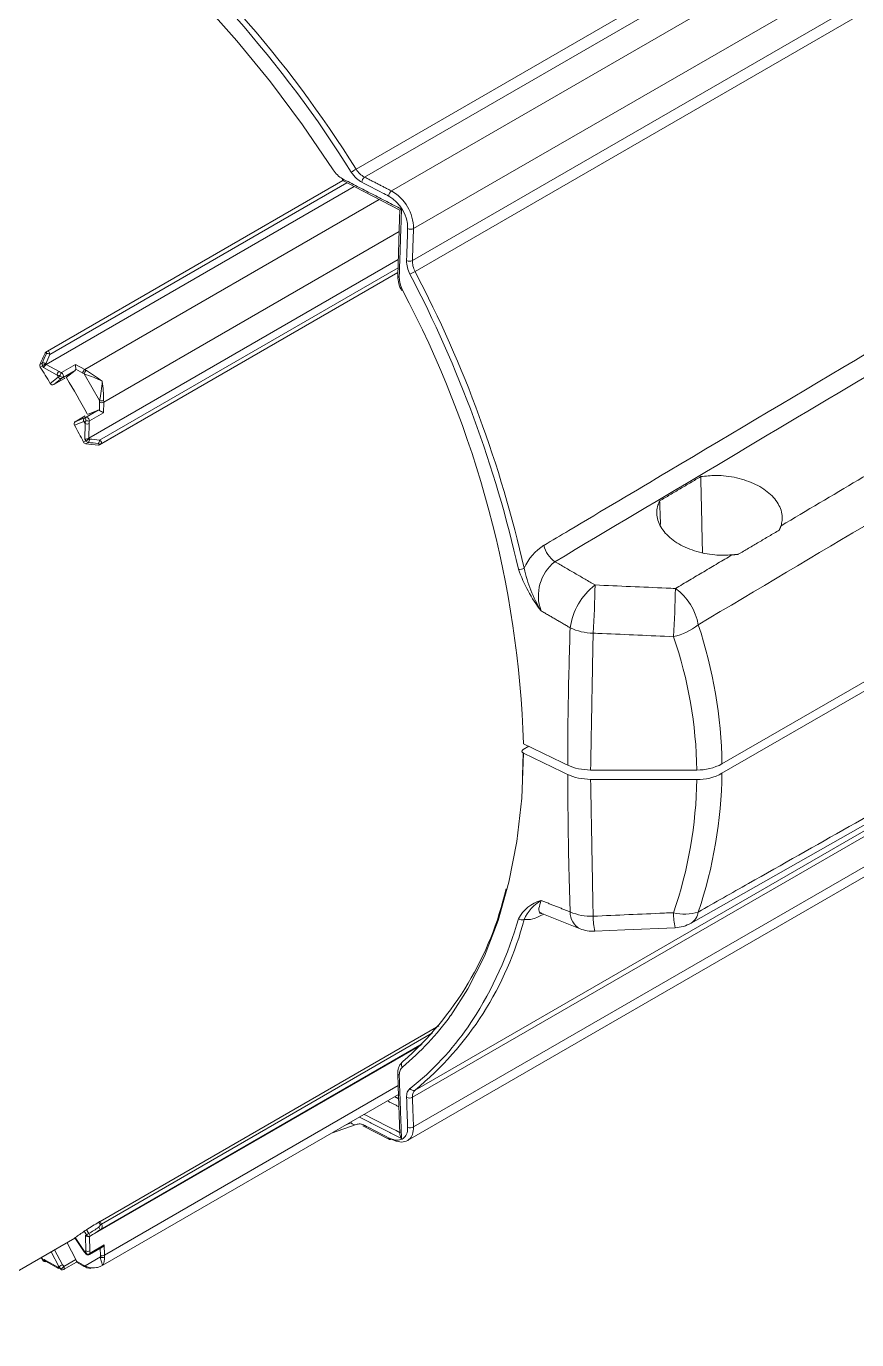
# Model space of a CAD drawing. Extents: x 8 to 113, y 2 to 87.
# Drawn here: x 74.136 to 77.047, y 62.248 to 66.851 of the extents above; entities that cross this region are included whole.
import ezdxf

# ---------------------------------------------------------------- set-up
doc = ezdxf.new("R2010")
doc.units = 0
doc.header["$MEASUREMENT"] = 0
doc.layers.add('OBJECT', color=7, linetype='CONTINUOUS')

msp = doc.modelspace()

# ---------------------------------------------------------------- linework, layer by layer
at = {"layer": 'OBJECT', "linetype": 'Continuous', "lineweight": 15}
for p, q in [((75.2921, 66.3503), (78.0632, 67.9501)), ((78.0918, 67.9213), (75.3218, 66.3223)), ((75.4162, 66.2739), (78.2834, 67.9291)), ((78.3633, 67.7988), (75.4933, 66.142)), ((75.4895, 66.0298), (78.2595, 67.6289)), ((78.27, 67.5909), (75.4989, 65.9911)), ((75.2855, 66.2891), (74.206, 65.6659)), ((74.21, 65.7122), (75.2458, 66.3102)), ((75.26, 66.3023), (74.2187, 65.7011)), ((74.3408, 65.6479), (75.3734, 66.244)), ((79.8867, 66.1776), (76.5747, 64.2656)), ((75.4432, 66.1313), (74.4072, 65.5332)), ((76.5747, 64.233), (79.8867, 66.1449)), ((75.4401, 66.0334), (74.3555, 65.4073)), ((75.4386, 65.9885), (74.3921, 65.3844)), ((74.3924, 65.4007), (75.4392, 66.005)), ((75.4386, 65.9885), (74.3976, 65.3876)), ((74.2071, 65.709), (74.2016, 65.7058)), ((74.2044, 65.709), (74.21, 65.7122)), ((74.2062, 65.7031), (74.2071, 65.709)), ((74.1838, 65.6658), (74.1917, 65.6706)), ((74.1926, 65.6611), (74.1849, 65.6565)), ((74.1963, 65.6552), (74.1926, 65.6611)), ((74.2437, 65.6286), (74.1963, 65.6552)), ((74.2059, 65.6659), (74.2043, 65.6685)), ((74.206, 65.6659), (74.2506, 65.6408)), ((74.2592, 65.6371), (74.3089, 65.6659)), ((74.3073, 65.6452), (74.2646, 65.6206)), ((74.2759, 65.6202), (74.3073, 65.6452)), ((74.3089, 65.6659), (74.3408, 65.6479)), ((74.3338, 65.6357), (74.309, 65.6497)), ((74.2199, 65.5995), (74.2477, 65.6216)), ((74.2601, 65.6173), (74.2322, 65.595)), ((74.2322, 65.595), (74.2676, 65.6155)), ((74.2477, 65.6216), (74.2437, 65.6286)), ((74.339, 65.6326), (74.393, 65.5392)), ((74.3454, 65.4807), (74.3881, 65.5054)), ((74.3508, 65.4906), (74.3881, 65.5054)), ((74.3928, 65.5047), (74.3931, 65.5332)), ((74.4072, 65.5332), (74.4068, 65.4965)), ((74.3379, 65.4656), (74.3049, 65.4525)), ((74.3426, 65.4858), (74.3071, 65.4653)), ((74.3071, 65.4653), (74.3403, 65.4785)), ((74.3419, 65.4586), (74.3379, 65.4656)), ((74.3414, 65.4042), (74.3419, 65.4586)), ((74.356, 65.4586), (74.3555, 65.4073)), ((74.4068, 65.4965), (74.3571, 65.4678)), ((74.3368, 65.3937), (74.3446, 65.3981)), ((74.3446, 65.3981), (74.3414, 65.4042)), ((74.3524, 65.3926), (74.3444, 65.3881)), ((74.3569, 65.4045), (74.3554, 65.4073)), ((74.3934, 65.3867), (74.3879, 65.3889)), ((74.3879, 65.3835), (74.3934, 65.3867)), ((74.3976, 65.3876), (74.3921, 65.3844)), ((75.4989, 63.1229), (78.27, 64.7227)), ((78.2595, 64.6967), (75.4895, 63.0977)), ((75.4723, 62.9461), (78.3959, 64.6339)), ((75.4933, 62.9936), (78.3633, 64.6504)), ((75.8779, 64.3165), (75.8971, 64.3276)), ((75.8755, 64.2236), (75.8778, 64.3045)), ((76.1142, 64.2445), (76.4863, 64.2445)), ((76.1142, 64.2118), (76.4863, 64.2118)), ((75.8545, 63.7008), (75.8613, 63.7233)), ((75.9427, 63.7412), (76.077, 63.6881)), ((75.5819, 63.3483), (74.3945, 62.6628)), ((74.4, 62.6532), (75.5599, 63.3229)), ((75.5199, 63.2807), (74.3579, 62.6098)), ((75.5242, 63.2849), (74.3948, 62.6329)), ((74.4098, 62.5438), (75.4396, 63.1383)), ((74.4045, 62.509), (75.4408, 63.1072)), ((75.2921, 63.0025), (75.2055, 62.9714)), ((75.2573, 63.0013), (75.2752, 63.0085)), ((75.3155, 62.9976), (75.3151, 62.9978)), ((75.3152, 62.998), (75.4094, 62.9496)), ((74.3958, 62.6508), (74.3903, 62.6603)), ((74.3903, 62.6419), (74.3958, 62.6508)), ((74.3945, 62.6628), (74.4, 62.6532)), ((73.6899, 62.2479), (74.3066, 62.6039)), ((74.3059, 62.605), (74.339, 62.5554)), ((74.3074, 62.6061), (74.3404, 62.5567)), ((74.347, 62.6151), (74.3392, 62.6281)), ((74.3438, 62.6128), (74.347, 62.6151)), ((74.3444, 62.559), (74.3438, 62.6128)), ((74.3468, 62.6331), (74.3548, 62.6198)), ((74.3578, 62.6098), (74.3593, 62.6109)), ((74.3579, 62.6098), (74.3585, 62.5592)), ((74.2353, 62.5627), (74.2628, 62.5109)), ((74.279, 62.588), (74.31, 62.5296)), ((74.3404, 62.5567), (74.3444, 62.559)), ((74.3575, 62.5467), (74.4023, 62.5726)), ((74.3596, 62.5513), (74.4093, 62.58)), ((74.3957, 62.5436), (74.3954, 62.5686)), ((74.4093, 62.58), (74.4098, 62.5438)), ((74.1882, 62.5356), (74.1937, 62.5263)), ((74.1898, 62.5365), (74.1953, 62.5272)), ((74.1953, 62.5272), (74.199, 62.5288)), ((74.199, 62.5288), (74.2464, 62.5022)), ((74.203, 62.5233), (74.2484, 62.4977)), ((74.2504, 62.5045), (74.2232, 62.5558)), ((74.2669, 62.4941), (74.3117, 62.52)), ((74.2673, 62.5049), (74.31, 62.5296)), ((74.3117, 62.5233), (74.3365, 62.5093)), ((74.3117, 62.52), (74.3386, 62.5049)), ((74.3955, 62.5379), (74.3417, 62.5067)), ((74.2464, 62.5022), (74.2504, 62.5045))]:
    msp.add_line(p, q, dxfattribs=at)
at = {"layer": 'OBJECT', "linetype": 'Continuous', "lineweight": 15, "flags": 128}
for points in [[(73.1523, 67.7754), (73.1837, 67.7763), (73.306, 67.7718), (73.4321, 67.7547), (73.5614, 67.7249), (73.6932, 67.6827), (73.8268, 67.6283), (73.9614, 67.5619), (74.0965, 67.484), (74.2311, 67.3949), (74.3647, 67.2951), (74.4965, 67.1851), (74.6258, 67.0656), (74.7519, 66.9371), (74.8742, 66.8004), (74.992, 66.6561), (75.1046, 66.5051), (75.2116, 66.3482)], [(75.2474, 66.3088), (75.2901, 66.2867), (75.4458, 66.2068)], [(75.4458, 66.2069), (75.4447, 66.1775), (75.4382, 65.9768)], [(74.2592, 65.6371), (74.2611, 65.6357), (74.263, 65.6337), (74.2645, 65.6313), (74.2656, 65.6287), (74.2661, 65.6262), (74.2662, 65.6239), (74.2656, 65.622), (74.2646, 65.6206)], [(76.4664, 63.7079), (77.104, 64.069), (79.7757, 65.5829)], [(74.3454, 65.4807), (74.3471, 65.481), (74.3491, 65.4805), (74.3511, 65.4793), (74.353, 65.4775), (74.3546, 65.4753), (74.3559, 65.4728), (74.3568, 65.4702), (74.3571, 65.4678)], [(75.8789, 64.3038), (75.8725, 64.1455), (75.8555, 63.9943), (75.8279, 63.8512), (75.79, 63.7169), (75.7419, 63.5923), (75.684, 63.478), (75.6236, 63.3844)], [(75.9352, 63.743), (75.9388, 63.7425), (75.9425, 63.7406)], [(76.1284, 63.6794), (76.2342, 63.684), (76.4103, 63.6918)], [(75.4382, 63.1815), (75.4397, 63.1366), (75.4458, 62.9683)], [(74.3958, 62.6508), (74.3964, 62.6511), (74.3969, 62.6515), (74.3975, 62.6518), (74.398, 62.6521), (74.3985, 62.6524), (74.399, 62.6527), (74.3995, 62.653), (74.4, 62.6532)], [(74.339, 62.5554), (74.3406, 62.5532), (74.3463, 62.5475)], [(74.2673, 62.5049), (74.2683, 62.5024), (74.2689, 62.4998), (74.2689, 62.4975), (74.2683, 62.4956), (74.2672, 62.4943), (74.2669, 62.4941)], [(74.3386, 62.5049), (74.3401, 62.5041), (74.3445, 62.5019)], [(74.3447, 62.5022), (74.3484, 62.5003), (74.3626, 62.4978)]]:
    msp.add_lwpolyline(points, dxfattribs=at)
at = {"layer": 'OBJECT', "linetype": 'Continuous', "lineweight": 15}
for centre, radius, start, end in [((71.7934, 64.1623), 4.1064, 32.0168, 50.8709), ((71.7925, 64.1622), 4.1273, 32.0168, 50.8709), ((75.3939, 66.1745), 0.2031, 120.0733, 125.7475), ((75.3565, 66.3889), 0.0751, 210.8567, 242.5023), ((75.252, 66.3151), 0.00779, 169.7422, 233.9462), ((75.3363, 66.3025), 0.0245, 126.2212, 175.6617), ((75.4307, 66.2541), 0.0245, 126.3486, 175.7475), ((75.343, 66.1426), 0.1298, 359.813, 60.8445), ((75.3409, 66.1414), 0.1524, 0.2424, 60.4043), ((75.4832, 66.1649), 0.025, 245.3095, 293.8071), ((75.4794, 66.0526), 0.0249, 245.3997, 293.9471), ((75.4457, 65.9777), 0.00761, 186.8925, 251.4104), ((75.5267, 65.9712), 0.0879, 177.751, 211.1075), ((75.4026, 66.1584), 0.1929, 293.9424, 299.9169), ((71.719, 64.0115), 4.2468, 12.7396, 27.6464), ((71.7178, 64.0105), 4.2684, 12.7396, 27.6464), ((75.4512, 65.932), 0.00643, 269.1028, 301.9888), ((72.2281, 64.2139), 3.6528, 1.9223, 27.9601), ((74.2106, 65.6906), 0.0133, 52.5489, 109.4397), ((74.2135, 65.7061), 0.00705, 120.4441, 155.8949), ((74.1933, 65.6622), 0.0102, 158.9537, 214.0366), ((74.2015, 65.6667), 0.0105, 158.4645, 212.22), ((74.1961, 65.6579), 0.0134, 52.3162, 109.1185), ((74.2865, 65.5266), 0.164, 120.076, 124.9115), ((74.2186, 65.6447), 0.0247, 120.803, 154.7141), ((74.2592, 65.6278), 0.0155, 123.374, 177.1071), ((74.2722, 65.6796), 0.0445, 240.9312, 252.8922), ((74.3035, 65.6493), 0.00552, 313.1806, 4.352), ((72.3651, 65.6465), 1.9439, 0.0936, 0.5703), ((74.3494, 65.6349), 0.0155, 123.374, 177.1071), ((74.3557, 65.6302), 0.0169, 122.7407, 171.8816), ((74.2949, 65.5667), 0.0933, 56.3982, 60.554), ((74.0376, 65.1315), 0.5988, 52.5221, 58.9317), ((74.2285, 65.6039), 0.00957, 207.008, 292.7051), ((74.2594, 65.6778), 0.0517, 252.2265, 264.6081), ((74.3885, 65.4244), 0.2423, 123.5385, 125.5168), ((74.2563, 65.6262), 0.00975, 208.3473, 293.075), ((74.2758, 65.6237), 0.0213, 141.1276, 173.0275), ((74.2635, 65.6304), 0.00983, 204.2733, 276.0537), ((74.3279, 65.5311), 0.1096, 125.2714, 128.198), ((74.273, 65.6087), 0.00868, 100.8988, 128.6986), ((70.671, 63.4497), 4.2079, 29.0431, 31.0285), ((74.293, 65.5632), 0.0833, 56.4571, 60.6186), ((74.2192, 65.2519), 0.3991, 62.7466, 72.5255), ((74.0069, 65.6248), 0.3954, 347.5007, 357.3716), ((73.9483, 65.5387), 0.4587, 0.1573, 8.5293), ((74.3897, 65.5001), 0.0055, 55.7413, 107.026), ((73.5741, 64.0866), 1.6375, 59.4332, 59.9994), ((74.3992, 65.555), 0.0169, 248.2464, 297.2677), ((74.3096, 65.5339), 0.0835, 359.483, 3.6361), ((74.4002, 65.5471), 0.0156, 243.014, 296.6353), ((74.3136, 65.5339), 0.0936, 359.5476, 3.695), ((74.3125, 65.4578), 0.00926, 125.541, 214.8231), ((74.3461, 65.4707), 0.00974, 126.9183, 211.7394), ((74.2329, 65.694), 0.2514, 294.678, 296.5848), ((74.2982, 65.5826), 0.1123, 291.9955, 294.8519), ((74.3924, 65.4478), 0.0517, 155.5004, 167.9018), ((74.349, 65.4725), 0.0156, 243.014, 296.6353), ((74.3534, 65.475), 0.0098, 143.8973, 215.8393), ((74.3538, 65.489), 0.0214, 247.0761, 278.8635), ((74.4004, 65.4579), 0.0445, 167.2041, 179.172), ((74.3459, 65.3981), 0.0102, 205.8735, 261.2399), ((74.3433, 65.4289), 0.0248, 265.441, 299.2016), ((74.272, 65.552), 0.1702, 295.2582, 299.919), ((74.354, 65.403), 0.0106, 207.8584, 261.5625), ((74.3436, 65.4027), 0.0134, 311.0508, 7.7112), ((74.3792, 65.399), 0.0133, 310.7296, 7.479), ((74.3942, 65.3937), 0.00706, 264.1194, 299.5448), ((76.0476, 64.8778), 0.1822, 122.1921, 156.0124), ((76.0477, 65.0557), 0.1001, 193.7651, 234.1468), ((75.8652, 64.9807), 0.033, 263.1174, 298.8033), ((76.3439, 65.0493), 0.4729, 191.8954, 211.4843), ((76.0824, 64.8553), 0.1514, 128.0355, 200.5134), ((76.3456, 65.1173), 0.5131, 199.2712, 217.8759), ((76.27, 64.711), 0.2298, 127.6431, 171.9863), ((72.8332, 64.9392), 3.2968, 356.2603, 359.1966), ((73.1151, 64.9269), 3.2967, 356.2602, 359.1966), ((76.2938, 64.7177), 0.201, 10.2876, 54.1411), ((76.1249, 64.914), 0.1898, 244.235, 269.3998), ((76.3606, 64.9145), 0.2074, 282.3085, 309.1437), ((74.979, 64.2448), 1.5958, 0.7477, 18.5934), ((74.9886, 64.2241), 1.4979, 0.7798, 19.0024), ((76.4882, 64.4319), 0.1874, 269.4164, 297.4794), ((76.4919, 64.3836), 0.1719, 268.1192, 298.7766), ((74.997, 64.2527), 1.5778, 341.3014, 359.2828), ((74.9886, 64.2322), 1.4979, 340.9976, 359.2202), ((74.7016, 64.0845), 1.1452, 311.2268, 347.065), ((75.976, 63.6625), 0.1298, 105.8148, 152.0709), ((76.016, 63.6601), 0.148, 120.6502, 155.736), ((74.7693, 64.0105), 1.1489, 309.4209, 345.4028), ((75.8731, 63.7379), 0.0187, 230.9106, 295.4047), ((76.1159, 63.9166), 0.1846, 246.5529, 272.1982), ((76.108, 63.7458), 0.0655, 178.7485, 241.7788), ((76.3799, 63.7322), 0.2569, 180.0188, 191.8605), ((76.4441, 63.8917), 0.1524, 255.0451, 288.1262), ((76.6617, 63.7446), 0.2569, 180.0188, 191.8606), ((76.4048, 63.8167), 0.125, 272.5143, 299.5299), ((76.4373, 63.7543), 0.0548, 302.1654, 352.2706), ((74.6162, 64.0729), 1.2929, 325.8038, 343.2769), ((76.123, 63.8043), 0.125, 248.4109, 272.5142), ((74.8393, 63.9479), 0.9657, 309.5795, 324.3035), ((74.8733, 63.9044), 0.9857, 308.0629, 325.5061), ((75.4864, 63.1865), 0.0476, 129.3443, 182.3255), ((75.4642, 63.2127), 0.0132, 126.7589, 223.4981), ((75.4443, 63.1817), 0.00612, 152.3238, 181.5324), ((75.4465, 63.1825), 0.00834, 186.9675, 247.813), ((75.493, 63.136), 0.0143, 212.2932, 294.1231), ((75.4784, 63.1166), 0.0219, 244.5348, 300.3365), ((75.2867, 63.0142), 0.0129, 206.188, 294.5612), ((75.4822, 63.0124), 0.0219, 244.4794, 300.472), ((75.4129, 62.9552), 0.00671, 176.2012, 238.2074), ((75.4118, 62.956), 0.00696, 250.0089, 309.0717), ((75.4769, 62.9707), 0.0313, 184.5599, 214.4803), ((74.3866, 62.6459), 0.0153, 302.473, 28.7539), ((74.4201, 62.5136), 0.1403, 121.5472, 125.2613), ((74.3529, 62.6214), 0.0125, 223.2132, 293.031), ((70.7085, 68.642), 7.04, 301.1203, 301.19422), ((74.3555, 62.6197), 0.00956, 208.1856, 293.7172), ((74.3296, 62.6016), 0.0311, 17.4816, 35.9856), ((74.3648, 62.6233), 0.0315, 17.8817, 36.1212), ((74.3416, 62.5541), 0.00289, 115.7701, 153.7311), ((74.3711, 62.5764), 0.0365, 212.7298, 230.6231), ((74.3513, 62.5727), 0.0152, 243.2064, 298.0869), ((74.3806, 62.5648), 0.0366, 189.1094, 206.9739), ((74.3871, 62.5592), 0.0287, 179.9703, 196.0344), ((74.3922, 62.5891), 0.0194, 301.3739, 331.996), ((74.1885, 62.5383), 0.013, 293.3381, 301.4201), ((74.2023, 62.5314), 0.01, 210.5162, 288.2314), ((74.2037, 62.5309), 0.00916, 204.1924, 280.803), ((74.2073, 62.5308), 0.00857, 193.2821, 239.8914), ((74.2117, 62.5952), 0.0986, 293.1229, 301.2251), ((74.2835, 62.5218), 0.0234, 207.792, 226.1699), ((74.2979, 62.5229), 0.0138, 1.8715, 29.1272), ((74.2129, 62.5223), 0.0988, 358.6861, 0.6008), ((74.3465, 62.5494), 0.00189, 265.0588, 321.628), ((74.3525, 62.5553), 0.01, 231.559, 299.9973), ((74.3508, 62.561), 0.0131, 257.3786, 311.9692), ((74.3547, 62.5507), 0.00496, 305.1768, 6.212), ((74.3231, 62.5427), 0.0726, 356.1928, 0.7159), ((74.403, 62.55), 0.0142, 238.3136, 297.3621), ((74.4026, 62.5573), 0.0152, 243.2064, 298.0869), ((74.3645, 62.5307), 0.0455, 331.5957, 8.4464), ((74.3283, 62.5429), 0.0815, 356.1327, 0.6497), ((74.251, 62.5016), 0.00472, 173.3017, 236.5208), ((74.2779, 62.5427), 0.0513, 232.049, 246.2987), ((74.2813, 62.5215), 0.0353, 208.7801, 227.0791), ((74.2441, 62.5199), 0.0276, 298.5329, 327.1098), ((74.2602, 62.4958), 0.00288, 183.0927, 243.7477), ((74.2619, 62.5028), 0.01, 252.7037, 299.9973), ((74.3734, 62.5749), 0.0752, 240.6128, 245.0311), ((74.3415, 62.5089), 0.00495, 174.9576, 234.9159), ((74.3711, 62.5641), 0.0645, 242.9331, 301.3205), ((74.3472, 62.5066), 0.00548, 179.2508, 240.9108), ((74.3676, 62.5721), 0.0731, 267.9781, 300.4061)]:
    msp.add_arc(centre, radius, start, end, dxfattribs=at)
for centre, major_axis, ratio, start_param, end_param in [((72.7964, 64.6765), (2.1234, 4.0604), 0.17835, 5.05043, 5.060553), ((72.8027, 64.6902), (2.1359, 4.0842), 0.17835, 5.04674, 5.054918), ((72.8106, 64.6847), (2.1327, 4.0932), 0.17924, 5.047174, 5.055352), ((74.2113, 65.6957), (0.0007, 0.0171), 0.444171, 5.055311, 6.558673), ((72.958, 64.7698), (-1.2748, 2.2085), 0.591633, 4.746783, 4.773028), ((72.958, 64.7698), (-1.2748, 2.2085), 0.591633, 4.653938, 4.680183), ((72.7964, 64.6765), (4.5799, -0.1894), 0.179156, 1.223319, 1.233442), ((72.8114, 64.6752), (4.6069, -0.1906), 0.179156, 1.228954, 1.237132), ((72.8106, 64.6847), (4.6131, -0.1978), 0.180047, 1.228523, 1.236701), ((74.384, 65.397), (0.0152, -0.0079), 0.44484, 6.00917, 7.512532), ((72.7964, 64.6765), (4.3969, 2.5413), 0.50212, 4.77539, 4.785513), ((72.958, 64.7698), (-1.322, 2.181), 0.577221, 3.163634, 3.189879), ((72.8114, 64.6852), (4.4228, 2.5562), 0.50212, 4.7717, 4.779877), ((72.8106, 64.6847), (4.4278, 2.5591), 0.503508, 4.771699, 4.779877)]:
    msp.add_ellipse(centre, major_axis=major_axis, ratio=ratio, start_param=start_param, end_param=end_param, dxfattribs=at)
for points, knots in [([(75.9505, 65.0319), (75.9796, 65.0492), (76.1252, 65.1358), (76.7368, 65.4995), (77.6728, 66.0562), (78.4923, 66.5438), (78.8459, 66.7541)], [0, 0, 0, 0, 0.030171, 0.150856, 0.633595, 1, 1, 1, 1]), ([(79.8359, 66.7409), (79.7811, 66.7083), (79.4911, 66.5359), (78.3764, 65.8735), (77.3164, 65.2437), (76.4915, 64.7536)], [0, 0, 0, 0, 0.049218, 0.260105, 1, 1, 1, 1]), ([(78.8842, 66.6978), (78.6004, 66.5289), (78.0135, 66.1794), (77.0484, 65.605), (76.3672, 65.1996), (75.9891, 64.9746)], [0, 0, 0, 0, 0.294131, 0.608268, 1, 1, 1, 1]), ([(76.7817, 65.1003), (76.9619, 65.2072), (77.4456, 65.4943), (78.208, 65.9468), (78.7902, 66.2924), (79.0689, 66.4578)], [0, 0, 0, 0, 0.236338, 0.634505, 1, 1, 1, 1]), ([(75.2116, 66.3482), (75.2163, 66.3417), (75.2259, 66.3284), (75.2381, 66.3205), (75.2443, 66.3164)], [0, 0, 0, 0, 0.487697, 1, 1, 1, 1]), ([(75.3119, 66.3044), (75.3054, 66.3084), (75.2917, 66.3168), (75.2809, 66.3316), (75.2752, 66.3394)], [0, 0, 0, 0, 0.474047, 1, 1, 1, 1]), ([(75.4062, 66.256), (75.3988, 66.2598), (75.3673, 66.2759), (75.3358, 66.2921), (75.3119, 66.3044)], [0, 0, 0, 0, 0.237767, 1, 1, 1, 1]), ([(75.4458, 66.2068), (75.4458, 66.2068), (75.4455, 66.2067), (75.447, 66.2076), (75.4492, 66.2089), (75.451, 66.21), (75.4512, 66.2101)], [0, 0, 0, 0, 0.036344, 0.451042, 0.936587, 1, 1, 1, 1]), ([(75.469, 66.0299), (75.4693, 66.0384), (75.4705, 66.0758), (75.4718, 66.1132), (75.4728, 66.1422)], [0, 0, 0, 0, 0.226062, 1, 1, 1, 1]), ([(75.4809, 65.982), (75.4774, 65.9899), (75.4701, 66.0062), (75.4694, 66.0219), (75.469, 66.0299)], [0, 0, 0, 0, 0.488115, 1, 1, 1, 1]), ([(75.4895, 66.0298), (75.4897, 66.0236), (75.4901, 66.0109), (75.4959, 65.9978), (75.4989, 65.9911)], [0, 0, 0, 0, 0.487928, 1, 1, 1, 1]), ([(75.4433, 65.9705), (75.4438, 65.9633), (75.4446, 65.9489), (75.4512, 65.9341), (75.4546, 65.9265)], [0, 0, 0, 0, 0.494002, 1, 1, 1, 1]), ([(74.2016, 65.7058), (74.2021, 65.7067), (74.2028, 65.7079), (74.204, 65.7087), (74.2044, 65.709)], [0, 0, 0, 0, 0.642154, 1, 1, 1, 1]), ([(76.4915, 63.7469), (76.5503, 63.7802), (76.8442, 63.9465), (77.9591, 64.5776), (79.0151, 65.1755), (79.8359, 65.6403)], [0, 0, 0, 0, 0.052722, 0.263609, 1, 1, 1, 1]), ([(74.3921, 65.3844), (74.3913, 65.384), (74.3899, 65.3834), (74.3885, 65.3835), (74.3879, 65.3835)], [0, 0, 0, 0, 0.642146, 1, 1, 1, 1]), ([(76.5004, 65.2728), (76.5177, 65.2747), (76.5592, 65.2791), (76.6273, 65.2707), (76.695, 65.2474), (76.7485, 65.2114), (76.7811, 65.1669), (76.7885, 65.1282), (76.7832, 65.1066), (76.7817, 65.1003)], [0, 0, 0, 0, 0.117568, 0.27986, 0.442586, 0.605907, 0.769589, 0.933239, 1, 1, 1, 1]), ([(76.6097, 64.9983), (76.5897, 64.9976), (76.5451, 64.9962), (76.4764, 65.0107), (76.4136, 65.0394), (76.3677, 65.0794), (76.3445, 65.1259), (76.3454, 65.1632), (76.3541, 65.1828), (76.3562, 65.1876)], [0, 0, 0, 0, 0.132307, 0.294527, 0.457212, 0.620426, 0.783854, 0.947085, 1, 1, 1, 1]), ([(76.1297, 64.893), (76.2129, 64.8894), (76.3068, 64.8852), (76.4008, 64.8811), (76.4115, 64.8806)], [0, 0, 0, 0, 0.885696, 1, 1, 1, 1]), ([(76.0338, 64.2614), (76.0342, 64.3294), (76.0349, 64.49), (76.0397, 64.6506), (76.0424, 64.7431)], [0, 0, 0, 0, 0.423826, 1, 1, 1, 1]), ([(76.4048, 64.7118), (76.3216, 64.7155), (76.2276, 64.7196), (76.1337, 64.7237), (76.123, 64.7242)], [0, 0, 0, 0, 0.885696, 1, 1, 1, 1]), ([(75.8779, 64.3165), (75.8769, 64.3158), (75.8747, 64.3142), (75.8734, 64.3114), (75.8737, 64.3084), (75.8755, 64.3057), (75.8778, 64.3044), (75.8789, 64.3038)], [0, 0, 0, 0, 0.203435, 0.406869, 0.610307, 0.81375, 1, 1, 1, 1]), ([(76.1142, 64.2445), (76.0995, 64.2453), (76.0701, 64.2468), (76.0459, 64.2565), (76.0338, 64.2614)], [0, 0, 0, 0, 0.5, 1, 1, 1, 1]), ([(76.0338, 64.2287), (76.0459, 64.2239), (76.0701, 64.2141), (76.0995, 64.2126), (76.1142, 64.2118)], [0, 0, 0, 0, 0.5, 1, 1, 1, 1]), ([(76.0424, 63.7472), (76.0413, 63.7824), (76.0361, 63.9428), (76.0348, 64.1034), (76.0338, 64.2287)], [0, 0, 0, 0, 0.219221, 1, 1, 1, 1]), ([(75.9406, 63.7874), (75.9375, 63.7778), (75.9312, 63.7587), (75.9331, 63.7438), (75.9415, 63.743), (75.9432, 63.7428)], [0, 0, 0, 0, 0.442182, 0.885485, 1, 1, 1, 1]), ([(75.9505, 63.7393), (75.9367, 63.7324), (75.9094, 63.7188), (75.8905, 63.7202), (75.8811, 63.7209)], [0, 0, 0, 0, 0.505218, 1, 1, 1, 1]), ([(76.123, 63.7321), (76.2062, 63.7358), (76.3001, 63.7399), (76.3941, 63.744), (76.4048, 63.7445)], [0, 0, 0, 0, 0.885696, 1, 1, 1, 1]), ([(75.4546, 63.2035), (75.4513, 63.2001), (75.4447, 63.1931), (75.4438, 63.181), (75.4433, 63.1748)], [0, 0, 0, 0, 0.49158, 1, 1, 1, 1]), ([(75.469, 63.0968), (75.4694, 63.1033), (75.47, 63.1167), (75.4773, 63.1244), (75.4809, 63.1283)], [0, 0, 0, 0, 0.488652, 1, 1, 1, 1]), ([(75.4989, 63.1229), (75.496, 63.12), (75.4902, 63.1138), (75.4897, 63.1031), (75.4895, 63.0977)], [0, 0, 0, 0, 0.486978, 1, 1, 1, 1]), ([(75.4728, 62.9927), (75.4725, 63.0006), (75.4712, 63.0352), (75.47, 63.0699), (75.469, 63.0968)], [0, 0, 0, 0, 0.226062, 1, 1, 1, 1]), ([(75.3203, 63.0377), (75.3239, 63.0358), (75.3659, 63.0144), (75.4079, 62.9929), (75.4464, 62.9734)], [0, 0, 0, 0, 0.085654, 1, 1, 1, 1]), ([(75.3218, 62.9989), (75.3166, 63.0011), (75.3054, 63.0057), (75.2967, 63.0036), (75.2921, 63.0025)], [0, 0, 0, 0, 0.473397, 1, 1, 1, 1]), ([(75.3119, 63.0039), (75.3194, 63.0001), (75.3508, 62.984), (75.3822, 62.9679), (75.4062, 62.9556)], [0, 0, 0, 0, 0.237767, 1, 1, 1, 1]), ([(75.4062, 62.9556), (75.4141, 62.9524), (75.4298, 62.9459), (75.4503, 62.9479), (75.4652, 62.9586), (75.4724, 62.9749), (75.4727, 62.9878), (75.4728, 62.9927)], [0, 0, 0, 0, 0.216835, 0.433686, 0.650167, 0.86649, 1, 1, 1, 1]), ([(75.4933, 62.9936), (75.4927, 62.9844), (75.4915, 62.9661), (75.4783, 62.9479), (75.4584, 62.9395), (75.4363, 62.9414), (75.4217, 62.9481), (75.4162, 62.9506)], [0, 0, 0, 0, 0.216844, 0.433701, 0.650256, 0.866699, 1, 1, 1, 1]), ([(74.3903, 62.6603), (74.3912, 62.6609), (74.3927, 62.6618), (74.394, 62.6626), (74.3945, 62.6628)], [0, 0, 0, 0, 0.642154, 1, 1, 1, 1]), ([(74.306, 62.6051), (74.3059, 62.6051), (74.3058, 62.605), (74.3063, 62.6054), (74.3071, 62.6059), (74.3074, 62.6061)], [0, 0, 0, 0, 0.093096, 0.639064, 1, 1, 1, 1]), ([(74.4046, 62.509), (74.4046, 62.509), (74.4046, 62.509), (74.4045, 62.509), (74.4045, 62.5091), (74.4043, 62.5092), (74.4035, 62.5104), (74.4007, 62.5156), (74.3969, 62.5276), (74.3958, 62.5359), (74.3955, 62.5379)], [0, 0, 0, 0, 0.005127, 0.023659, 0.048121, 0.098133, 0.171198, 0.572565, 0.899181, 1, 1, 1, 1])]:
    msp.add_open_spline(points, degree=3, knots=knots, dxfattribs=at)
for points in [[(75.2443, 66.3164), (75.4512, 66.2101)], [(75.3218, 66.3223), (75.4162, 66.2739)], [(75.4512, 66.2101), (75.4433, 65.9705)], [(75.4933, 66.142), (75.4895, 66.0298)], [(74.2059, 65.6659), (74.206, 65.6659)], [(74.3555, 65.4073), (74.3554, 65.4073)], [(76.5004, 65.2728), (76.3562, 65.1876)], [(76.5004, 65.2728), (76.5062, 65.0073)], [(76.3562, 65.1876), (76.3593, 65.1048)], [(76.7757, 65.0853), (76.7817, 65.1003)], [(76.6319, 65.0005), (76.7757, 65.0853)], [(76.4115, 64.8806), (76.6097, 64.9983)], [(76.6097, 64.9983), (76.6319, 65.0005)], [(75.9891, 64.9746), (76.1297, 64.893)], [(76.0424, 64.7431), (75.9406, 64.8023)], [(76.123, 64.7242), (76.1142, 64.2445)], [(75.8789, 64.3364), (76.0338, 64.2614)], [(76.0338, 64.2287), (75.8789, 64.3038)], [(76.1142, 64.2118), (76.123, 63.7321)], [(75.9406, 63.7874), (76.0424, 63.7472)], [(75.4433, 63.1748), (75.4512, 62.953)], [(75.4423, 63.0643), (75.4021, 63.0849)], [(75.4274, 63.0995), (75.4413, 63.0924)], [(75.4895, 63.0977), (75.4933, 62.9936)], [(75.4512, 62.953), (75.304, 63.0282)], [(74.3578, 62.6098), (74.3579, 62.6098)]]:
    msp.add_open_spline(points, degree=1, dxfattribs=at)

doc.saveas('drawing.dxf')
